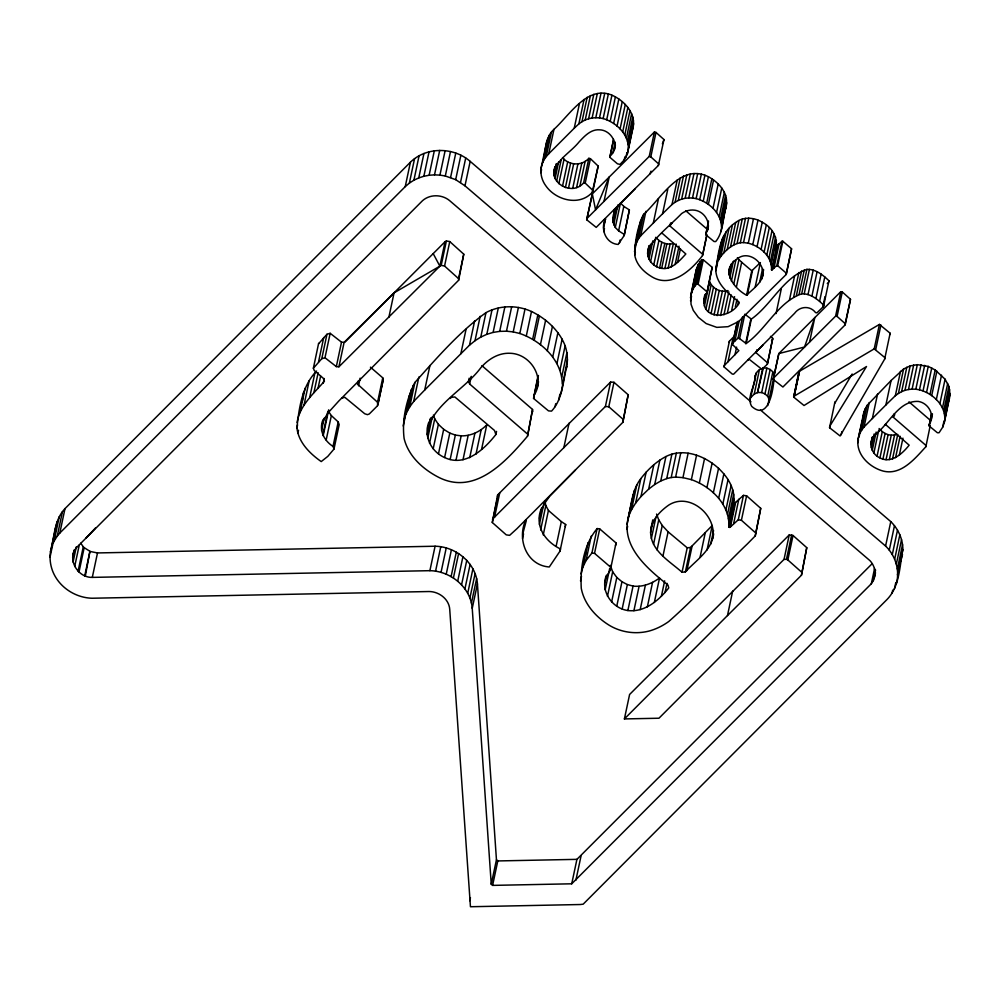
<?xml version="1.0" encoding="UTF-8"?>
<svg xmlns="http://www.w3.org/2000/svg" width="1000" height="1000" viewBox="0 0 1000 1000"><rect width="100%" height="100%" fill="white"/><g stroke="black" fill="none" stroke-linecap="round" stroke-linejoin="round"><path stroke-width="1.5" d="M605.112 219.513C600.35 229.737 606.25 243.713 618.175 244.438L624.175 235.55L629.375 209.913L623.812 206.4L620.475 203.025L615.288 227.463L618.612 230.85L624.175 234.363M629.375 209.913L624.175 235.55M538.038 375.737L533.55 398.425L548.488 410.875L551.55 411.125C562.8 399.075 562.8 381.5 566.8 366.438C567.962 359.513 567.337 352.425 565.138 345.75C559.163 330.4 546.125 318.6 531.5 311.5C517.175 304.962 499.888 305.087 485.975 312.638C459.162 332.075 436.9 357.887 414.9 382.463C406.45 399.45 401.737 419.637 404.125 438.575C408.275 455.613 422.15 468.462 437.125 476.512C474.275 496.8 505.625 461.9 527.513 436.213L532.562 409.487L481.912 365.662M408.413 404.087L408.425 401.562L403.225 426.012M562.562 157.587C568.9 165.7 582.075 166.088 588.85 158.3L590.413 158.688L598.162 166.075L592.762 191.762C580.163 206.737 555.938 200.475 545.812 185.787C541.625 180.162 539.862 172.775 541.512 165.912C546.413 154.05 543.663 138.562 553.962 129.312C569.837 115.125 589.163 81.888 615.4 96.9C625.938 102.725 635.45 114.062 633.237 126.825L627.25 154.312L624.212 159.938L620.062 164.375L617.45 163.812L609.862 157.3L613.538 139.262M546.125 147.088L547.775 138.238M606.413 575.25C600.075 590.712 611.85 608.312 627.863 610.538C644.762 612.525 658.962 600.337 668.763 587.913L667.962 585.05C648.462 569.5 622.225 547.875 627.825 519.487C631.3 505.688 631.75 490.35 640.812 478.638C647.663 469.762 655.925 461.75 665.938 456.538C683.562 447.537 704.912 455.825 718.55 468.35C724.85 474.288 730.288 481.45 732.7 489.875C736.5 502.388 730.863 514.862 728.863 527.15L730.438 526.9L738.263 519.825L743.462 495.375L746.612 495.812L760.725 508.338L755.263 535.9L747.362 543.925C720.688 569.3 696.4 597.325 668.688 621.562C662.825 625.75 656.35 629.012 649.412 630.962C635.9 634.538 621.125 632.475 609.163 625.225C595.8 616.938 584.275 604.163 581.263 588.337C580.125 567.875 583.688 544.712 597.125 528.562L599.712 528.9L616.038 542.938L615.513 545.75M632.212 502.463L633.025 495.037M525.763 520.087C516.737 539.212 526.65 565.4 549.3 566.975L560.025 551.075L560.487 548.962C544.663 541.413 533.75 524.875 541.8 507.612M328.387 411.238L331.362 415.6L338.212 421.95L339.175 424.613L333.988 449.062L327.788 456.388L321.225 461.575C309.862 453.575 298.538 442.425 296.925 427.9C299.062 408 301.925 386.125 316.575 371.05M302.162 402.113L303.512 392.537M333.988 449.062L333.013 446.4C324.05 440.737 318.625 429.988 323 419.7M703.838 299.462L706.838 293.312L712.163 267.337L703.288 259.8L701.875 259.613L698.225 264.513L696.075 270.338L690.875 294.788L691.025 304.225L693.263 310.363L698.35 317.337L706.125 323.55L716.812 327.375L728.1 326.675L738.625 321.55L786.213 274.45L791.575 248.762L782.862 241.275L781.975 241.262L776.775 265.712L771.513 269.887C777.537 251.375 781.55 232.738 762.25 222.213C754.225 217.35 743.375 216.388 735.7 222.512C719.438 232.75 718.425 253.75 715.825 270.75C716.725 284.825 729.225 294.012 739.075 302.238L739.3 302.9C729.538 320.688 697.975 319.875 704.812 294.875M801.45 575.225L806.762 547.663L793.037 535.5L789.225 534.938L629.6 694.475L624.4 718.925L658.962 718.225L801.45 575.225L806.762 547.663M622.837 422.337L628.175 394.762L613.975 382.3L610.588 382.05L497.663 494.925L492.287 522.5L506.238 534.85L509.613 535.35L516.912 528.713L622.837 422.337L628.175 394.762M706.762 235.662L702.537 255.525C691.062 270.738 670.362 289.288 650.612 276C643.1 271.262 636.237 264.188 634.75 255.113C634.788 241.363 637.575 226.725 643.65 214.3C661.162 198.837 679.925 162.6 708.425 176.75C715.9 180.837 722.588 187.1 725.562 195.212C726.8 199.1 726.9 203.25 726.075 207.237C722.5 218.55 723.625 231.962 715.713 241.575L714.038 241.525L705.812 234.737L708.5 220.987M863 418.413L863.975 411.75L866.975 405.513L891.087 380.513L903.6 369L910.175 365.9L917.312 364.675L928.25 366.413L935.188 369.975L945.088 379.225L948.888 386.413L950 393.975L949.4 398.438L944.2 422.887L942.663 427.238L939.038 432.775L937.362 432.725L929.137 425.938L931.5 413.725M497.537 497.013L497.663 494.925M496.55 431.413L495.9 434.475C484.237 449.4 465.025 467.425 444.6 457.537C431.175 451.675 423.363 436.087 428.875 422.075M721.025 246.3L721.237 242.7M823.538 306.475L823.75 305.238C817.825 299.45 810.475 293.4 801.7 293.825C777.975 302.062 766.062 329.55 746.15 343.537L739.613 338.65L744.812 314.2L751.35 319.088C771.263 305.113 783.175 277.613 806.888 269.375C815.675 268.95 823.012 275 828.95 280.788L823.538 306.475L816.938 312.825L815.588 312.613C810.025 305.312 799.737 306.212 794.538 313.363L733.6 374.2L732.262 374.062L724.087 366.925L724.175 365.688L738.863 350.637L732.387 344.487L736.938 323.1M729.287 342.475L729.375 341.238L733.162 337.337L727.975 361.788M639.763 226.088L639.913 223.825M930.225 425.625L925.863 446.725C914.638 458.95 900.075 477.062 881 470.412C868.3 466.062 856.012 453.875 858.037 439.475L863.975 411.75M750.975 401.863L470.175 161.375C453.7 146.888 426.262 146.575 410.425 162.2L65 508.612C53.987 520.125 54.538 537.3 50.475 551.725C49.525 558.05 50.237 564.55 52.438 570.562C58.438 586.75 74.9 597.737 92.013 598.237L429.125 591.525C439.05 591.587 449.125 599.15 449.738 609.487L470.45 906.737L580.175 904.525L583.175 904.175L887.062 599.45C899.788 586.388 899.575 566.362 902.862 549.575C902.875 539.087 898.238 528.9 890.775 521.6L760.45 409.975M585.925 553.7L586.263 549.45M762.688 276.062C765.462 263.025 748.688 249.688 737.425 258.7C719.9 269.662 733.325 288.113 746.587 295.25C752.95 288.85 762.275 282.9 763.337 273M55.2 532.875L55.675 527.275M755.263 535.9L760.725 508.338M706.838 293.312L712.163 267.337M567.463 359.613L561 393.587M633.562 123.65L627.25 154.312M712.663 538.413C717.375 515.688 689.688 491.688 668.75 505.075C659.65 511.438 650.825 520.8 650.6 532.562C651.25 551.188 669.8 561.275 682.025 572.25L685.375 571.925C695.825 560.35 711.688 550.688 713.637 533.825M705.9 233.212C712.138 224.225 705.225 211.838 695.025 210.225C690.3 209.438 685.487 210.812 681.625 213.575C670.75 224.825 657.887 234.65 648.962 247.55C644.7 255.938 651.188 265.613 659.6 267.913C670.65 271.225 679.275 261.188 685.837 253.975L662.125 233.212L661.425 233.487M929.225 424.412C935.462 415.425 928.55 403.038 918.35 401.425C898.225 400.363 888.962 424.75 874.65 435C867.95 442.175 871.162 454.113 879.938 457.912C891.413 464.038 902.5 453.488 909.163 445.175L885.45 424.412L884.75 424.688M702.537 255.525L706.9 234.425M925.863 446.725L926 445.487L893.263 417.212L894.788 414.625M747.812 360.213L749.188 359.312L761.85 369.25L766.3 365.225L767.4 364.05L772.738 338.375L770.475 336.375M767.4 364.05L772.738 338.375M297.087 422.537C299.7 405.375 313.75 393.587 324.4 381.188L323.162 378.162L314.262 370.525L313.375 368.225L321.763 358.725L324.975 357.75L336.325 366.613L338.913 366.8L439.862 266.163L441.188 265.4L444.562 266.025L458.562 278.637L458.625 280.262L338.713 401.1L328.025 412.9L323.625 420.075L321.7 425.812M318.575 343.775L326.962 334.275L330.175 333.3L341.512 342.163L344.113 342.35L394.062 292.85L439.862 266.163L445.062 241.713L446.388 240.95L449.762 241.575L463.762 254.188L458.625 280.262M533.812 395.6C546 377.987 530.3 353.75 510.188 353.288C498.562 352.675 488.188 359.212 480.825 367.738C465 388.963 436.575 402.325 427.575 428.188M890.138 333.225L884.65 359.113L840.113 435.975L829.575 427.738L829.75 426.25L866.5 366.525L804.025 405.513L793.713 397.137L799.35 371.325L879.412 324.425L890.138 333.225L889.837 334.663M834.775 403.288L852.138 374.012M695.675 273.4L696.075 270.338M786.213 274.45L791.575 248.762M720.875 231.675L726.675 202.775M944.2 422.887L950 393.975M588.85 158.3L583.65 182.75C572.9 196.438 547.875 183.238 555.062 166.725M874.55 577.35C876.012 571.45 874.163 565.013 869.963 560.65L449.5 200.525C441.9 194.275 429.9 194.075 422.488 200.712L77.638 546.475C65.862 557.625 77.15 577.888 92.3 577.388L429.888 570.675C450.525 571 470.588 587.2 472.238 608.312L491.25 884.237L492.6 885.387L571.725 883.8L871.325 583.75L873.3 580.675L875.525 572.762M408.663 400.037L409.375 395.475M609.963 156.075C620.725 147.587 612.325 130.312 599.837 129.838C591.038 128.975 584.55 136.075 579.1 141.912C571.388 151.488 559.163 158.112 554.412 169.788M341.587 398.212L344.825 397.312L364.738 413.762L367.438 414.65L369.263 413.988L375.925 407.35L377.587 405.6L377.55 402.275L357.55 384.137L357.912 381.962L360.15 379.6M592.762 191.762L592.975 190.525L585.212 183.125L583.65 182.75M598.162 166.075L592.188 192.387M828.737 282.025L828.95 280.788M615.288 227.463L612.85 221.85L614.7 208.888M527.513 436.213L532.562 409.487M532.712 411.763L532.837 411.075M604.788 582.888L606.487 576.362L610.325 570.2L610.85 567.388L594.525 553.35L591.925 553.013L586.038 560.55L582.9 567.087L581.062 573.9M884.65 359.113L884.95 357.675L874.212 348.875L793.6 396.488M50.475 551.725L57.05 521.825M50 557.325L52.6 545.1M53.25 542.038L54.55 535.925M51.85 546.275L54.112 541.05L59.3 516.6M54.112 541.05L57.237 536.138L62.438 511.688M57.237 536.138L59.8 533.062L65 508.612M73.362 553.413L74.013 550.35M72.625 557.688L74.25 550.05M73.062 562.1L76.312 546.825M74.7 566.475L79.25 545.075M78.088 571.213L83.275 546.763L80.75 543.212M78.987 572.1L84.188 547.65L83.275 546.763M84.75 575.763L89.938 551.312L84.188 547.65M85.325 575.988L89.938 551.312M92.3 577.388L97.5 552.938L435.087 546.225C455.712 546.55 475.788 562.75 477.438 583.862L496.45 859.788L491.25 884.237M299.938 412.688L305.138 388.237M296.925 427.9L297.575 424.85M297.875 433.275L298.525 430.213M303.988 405.238L309.175 380.788M313.375 368.225L318.612 343.363M309.688 397.438L314.887 372.987M318.538 361.962L323.725 337.525M313.925 392.587L318.137 372.725M321.763 358.725L326.962 334.275M318.025 388.325L320.625 376.1M324.975 357.75L330.175 333.3M323.25 383.1L324.225 378.512M321.55 430.45L324.15 418.225M336.325 366.613L341.512 342.163M322.837 434.95L327.713 412.025M323.2 435.688L328.675 409.837M338.913 366.8L344.113 342.35M326.163 440.05L331.362 415.6M333.013 446.4L338.212 421.95M357.55 384.137L358.2 381.075M358.512 385.788L360.138 378.15M59.8 533.062L405.225 186.65L410.425 162.2M405.225 186.65L409.363 183.113L414.562 158.663M409.363 183.113L413.9 180.2L419.087 155.762M388.862 317.3L394.062 292.85M413.9 180.2L418.75 177.925L423.938 153.475M418.75 177.925L423.85 176.275L429.038 151.825M377.55 402.275L382.75 377.825L370.425 367.163M377.587 405.6L383.275 379.387L382.75 377.825M378.075 403.837L383.275 379.387M423.85 176.275L429.125 175.25L434.312 150.8M429.125 175.25L434.5 174.862L439.7 150.412M434.5 174.862L439.925 175.113L445.125 150.662M896.25 583.913C900.163 570.538 895.525 555.6 885.588 546.05L464.975 185.825L455.675 179.65L445.3 175.987L450.5 151.537M450.575 177.5L455.775 153.05M455.675 179.65L460.875 155.2M404.175 419.925L411.25 389.562M406.05 414.012L408.075 409.712L413.263 385.275M408.075 409.712L409.712 406.912L414.9 382.463M441.188 265.4L446.388 240.95M409.712 406.912L413.675 401.45L418.875 377M460.513 182.45L465.712 158M444.562 266.025L449.762 241.575M464.975 185.825L470.175 161.375M413.675 401.45L424.725 390L429.925 365.55M458.562 278.637L463.762 254.188M429.613 421.925L430.262 418.862M427.2 434.663L430.775 417.863M427.738 438.25L432.275 416.863M429.538 443.325L434.738 418.875L433.375 415.075M433.188 448.8L438.387 424.35L434.738 418.875M438.488 453.775L443.675 429.325L438.387 424.35M424.725 390L460.85 353.775L466.05 329.325M444.6 457.537L449.8 433.088L443.675 429.325M460.85 353.775L469.475 345.213L474.675 320.763M469.475 345.213L475 340.725L480.188 316.275M450.15 459.513L455.35 435.062L449.8 433.088M527.375 433.938L469.637 384L468.537 381.2L469.188 378.15M429.888 570.675L435.087 546.225M469.637 384L471.262 376.362M475 340.725L480.775 337.088L485.975 312.638M455.975 460.312L461.163 435.863C470.85 436.138 480.05 431.712 486.763 424.888L481.575 449.338M435.562 571.213L440.763 546.763M480.775 337.088L486.812 334.325L492.013 309.875M463 459.787L468.188 435.337M441.025 572.413L446.225 547.962M486.812 334.325L493.113 332.413L498.312 307.962M469.7 457.725L474.9 433.275M446.225 574.225L451.413 549.775M493.113 332.413L499.688 331.375L504.875 306.925M476 454.125L481.2 429.675M451.1 576.613L456.3 552.175M453.4 578.013L458.6 553.562M499.688 331.375L506.475 331.2L511.675 306.75M540.962 169.25L546.712 141.463M540.913 172.688L541.562 169.638M542.575 162.688L544.163 159.575L549.35 135.125M544.163 159.575L546.25 156.575L551.438 132.125M457.713 581.188L462.912 556.737M546.25 156.575L548.763 153.763L553.962 129.312M506.475 331.2L513.212 331.9L518.413 307.45M461.562 584.825L466.763 560.375M464.925 588.875L470.112 564.425M562.263 384.05C561.875 360 541.337 340.988 519.825 333.488L525.013 309.037M553.962 172.8L555.262 166.688M555.525 166.863L556.175 163.812M554.188 175.8L556.788 163.588M555.075 178.612L558.65 161.812M467.713 593.288L472.912 568.837M556.625 181.225L561.175 159.838M469.9 598.038L475.1 573.587M526.3 335.95L531.5 311.5M558.85 183.65L564.05 159.2M471.425 603.062L476.625 578.612M472.238 608.312L477.438 583.862M548.763 153.763L574.225 128.225L579.425 103.775M562.5 186.3L567.7 161.85M492.287 522.5L497.488 498.05M492.463 519.375L494.575 517.125L499.775 492.675M532.65 339.3L537.85 314.85M565.413 187.6L570.6 163.15M574.225 128.225L578.875 123.875L584.075 99.425M534.225 340.275L539.425 315.825M578.875 123.875L581.975 121.7L587.175 97.25M568.462 188.325L573.663 163.875M581.975 121.7L585.212 120L590.413 95.55M572.712 188.388L577.913 163.938M540.413 344.738L545.612 320.288M585.212 120L588.6 118.763L593.8 94.312M576.6 187.525L581.8 163.075M588.6 118.763L592.125 118L597.325 93.55M533.55 398.425L538.425 375.5M579.963 185.775L585.15 161.337M537.225 387.85L538.525 381.737M592.125 118L595.8 117.713L601 93.263M547.25 350.85L552.45 326.4M585.212 183.125L590.413 158.688M595.8 117.713L599.5 117.9L604.7 93.45M628.362 148.1C628.4 133.875 616.038 122.375 603.138 118.562L608.337 94.113M552.712 357.088L557.913 332.638M606.712 119.712L611.912 95.262M586.688 219.75L592.337 193.863L654.425 131.975L656 132.425L663.975 139.562L658.375 165.463L596.213 227.387L586.688 219.75L592.337 193.863L595.562 209.862L609.2 176.95L604 201.4L587.15 218.3M556.95 363.537L562.137 339.087M610.212 121.35L615.4 96.9M522.562 538.475L523.538 533.888M559.95 370.2L565.138 345.75M613.638 123.462L618.837 99.012M555.062 406.75L555.712 403.7M561.712 377.088L566.912 352.638M609.862 157.3L613.438 140.5M558.638 400.238L559.938 394.125M617.05 126.112L622.25 101.662M612.863 152.738L615.138 142.05M614.438 149.488L615.413 144.9M620.087 128.95L625.275 104.5M539.525 518.312L541.962 507.65M622.688 131.925L627.875 107.475M539.412 524.438L543.95 503.05M603.575 228L605.525 218.837M603.837 231.625L604.487 228.562M540.638 529.975L545.837 505.525L544.913 501.375M624.788 135L629.987 110.55M626.413 138.162L631.613 113.713M543.237 534.913L548.425 510.462L545.837 505.525M627.55 141.425L632.75 116.975M624.212 159.938L624.862 156.875M494.575 517.125L563.85 447.65L569.05 423.2M628.2 144.775L633.4 120.325M612.762 218.55L614.712 209.387M625.962 157.2L626.938 152.613M612.85 221.85L615.775 208.1M469.8 900.7L470.45 897.65M613.7 224.825L617.913 204.963M618.612 230.85L623.812 206.4M619.475 243.025L620.125 239.975M556.163 546.05L561.35 521.6L548.425 510.462M560.025 551.075L565.675 524.513L561.35 521.6M492.6 885.387L497.8 860.938L496.45 859.788M604 201.4L649.225 156.425L654.425 131.975M658.375 165.463L658.775 164.013L650.8 156.875L656 132.425M634.712 248.275L640.65 220.55M634.487 251.663L641.9 217.375M634.75 255.113L635.4 252.062M635.462 245L638.462 238.75L643.65 214.3M638.462 238.75L640.713 235.787L645.913 211.337M563.85 447.65L605.4 406.5L610.588 382.05M622.975 419.212L608.787 406.75L613.975 382.3M640.713 235.787L653.3 223.05L658.487 198.6M647.962 250.463L648.938 245.875M647.625 253.475L649.25 245.837M647.95 256.438L650.537 244.213M582.9 567.087L588.1 542.638M580.513 580.988L581.487 576.4M648.925 259.2L652.825 240.863M586.038 560.55L591.225 536.1M650.562 261.762L655.763 237.312C659.925 242.45 666.838 245.3 673.363 243.562L668.162 268.012M653.3 223.05L662.562 213.762L667.763 189.312M591.925 553.013L597.125 528.562M653.763 264.887L658.962 240.438M594.525 553.35L599.712 528.9M656.612 266.712L661.8 242.262M662.562 213.762L672.013 204.5L677.212 180.05M659.6 267.913L664.788 243.463M702.675 254.288L669.938 226.012L670.588 222.95M672.013 204.5L675.088 202.25L680.275 177.8M661.675 268.35L666.862 243.9M675.088 202.25L678.3 200.463L683.487 176.012M664.912 268.5L670.1 244.05M678.3 200.463L681.65 199.15L686.85 174.7M681.65 199.15L685.15 198.3L690.35 173.85M671.25 266.925L676.125 244M605.163 589.825L609.712 568.425M685.15 198.3L688.787 197.925L693.988 173.475M675.125 264.525L679.025 246.188M610.325 570.2L616.038 542.938M677.525 262.362L680.45 248.612M607.463 596.263L612.663 571.812L610.363 565.375M688.787 197.925L692.5 198.025L697.7 173.575M721.475 227.225C721.488 213.2 708.95 202.037 696.15 198.6L701.35 174.15M627.05 524.438L632.25 499.988M627.825 519.487L634.525 490.112M611.625 601.912L616.825 577.463L612.663 571.812M626.987 529.4L627.638 526.337M629.325 514.562L631.538 509.637L636.737 485.188M699.725 199.662L704.925 175.212M631.538 509.637L635.612 503.088L640.812 478.638M616.763 606.188L621.962 581.737L616.825 577.463M703.238 201.2L708.425 176.75M635.612 503.088L640.962 496.55L646.162 472.1M706.675 203.225L711.862 178.775M622.15 609.012L627.35 584.562L621.962 581.737M708.363 204.412L713.562 179.975M640.962 496.55L648.65 489.137L653.85 464.688M690.475 297.85L696.925 267.375M690.537 301.012L691.513 296.425M690.875 294.788L693.025 288.962L698.225 264.513M693.025 288.962L694.775 286.188L699.975 261.737M705.812 234.737L708.413 222.512M707.825 228.775L708.475 225.712M694.775 286.188L696.675 284.062L701.875 259.613M713 208.4L718.2 183.95M627.863 610.538L633.05 586.087C642.588 587.288 651.95 583.575 659.538 578L654.338 602.45M648.65 489.137L654.712 484.5L659.912 460.05M706.975 291.788L698.088 284.237L703.288 259.8M571.725 883.8L576.925 859.35L872.113 563.725M716.562 212.475L721.762 188.025M575.913 880.125L581.1 855.675M654.712 484.5L660.738 480.988L665.938 456.538M651.125 527.612L652.75 519.975M633.9 610.737L639.087 586.287M650.6 532.562L653.2 520.337M719.163 216.725L724.362 192.275M651.375 538.525L655.925 517.125M720.362 219.662L725.562 195.212M703.713 302.787L705.662 293.612M660.738 480.988L666.725 478.587L671.912 454.137M721.125 222.675L726.325 198.225M653.538 544.325L658.737 519.875L656.575 514.075M704.45 306.075L709.65 281.625C712.412 288.637 720.775 292.875 728.037 290.562M640.175 609.65L645.375 585.2M705.987 309.025L711.188 284.575M666.725 478.587L671.188 477.525L676.375 453.075M716.038 267.15L722.138 239.1M715.825 270.75L717.45 263.113M718.1 260.062L719.4 253.95M657.075 549.938L662.262 525.487L658.737 519.875M716.938 263.55L718.538 259.975L723.737 235.525M708.325 311.625L713.525 287.175M718.538 259.975L720.837 256.4L726.038 231.95M647.362 606.862L652.55 582.413M671.188 477.525L675.625 477.075L680.812 452.625M720.837 256.4L723.825 252.838L729.025 228.388M711.062 313.625L716.25 289.175M723.825 252.838L727.188 249.575L732.387 225.125M714.05 314.975L719.237 290.525M662.913 556.263L668.1 531.812L662.262 525.487M727.188 249.575L730.512 246.95L735.7 222.512M717.212 315.613L722.412 291.163M675.625 477.075L682.95 477.638L688.138 453.188M730.512 246.95L733.8 244.95L739 220.5M728.825 271.575L729.8 266.988M728.913 274.825L731.188 264.125M720.55 315.525L725.75 291.075M661.413 596.125L664.663 580.837M729.788 278.012L733.363 261.2M733.8 244.95L737.062 243.538L742.262 219.088M665.05 592.475L667 583.3M723.975 314.75L728.85 291.825M731.4 281.112L735.95 259.713M737.062 243.538L740.312 242.75L745.512 218.3M728.863 527.15C730.188 504.738 711.162 486.562 691.375 479.637L696.575 455.188M727.325 313.325L731.225 294.988M733.75 284.113L738.95 259.662L737.375 257.663M740.312 242.75L743.538 242.55L748.737 218.1M736.475 286.712L741.675 262.262L738.95 259.662M731.663 310.413L734.575 296.663M771.513 269.887C772.212 256.637 760.288 246.137 748.288 243.2L753.475 218.75M735.35 306.938L736.975 299.3M699.362 482.938L704.562 458.488M724.087 366.925L729.375 341.238M737.8 304.488L738.45 301.438M682.025 572.25L687.212 547.8L668.1 531.812M752.788 244.575L757.987 220.125M732.387 344.487L737.562 321.463M685.375 571.925L690.562 547.475L712.25 525.487L707.062 549.938M733.012 342.863L734.925 340.938L739.15 321.075M686.9 570.562L692.1 546.112M746.587 295.25L751.775 270.8L760.375 262.613L755.188 287.062M757.062 246.663L762.25 222.213M734.925 340.938L738.025 338.2L742.575 316.812M747.3 294.962L752.487 270.512M734.987 354.75L736.612 347.113M706.925 487.55L712.125 463.1M761.087 249.45L766.287 225M764.1 252.138L769.287 227.688M713.35 492.8L718.55 468.35M700.037 557.388L705.225 532.938M745.625 343.675L750.825 319.225M746.15 343.537L751.35 319.088M759.65 282.337L762.575 268.587M761.587 279.262L763.625 269.688M766.8 255.175L771.988 230.725M768.888 258.3L774.075 233.85M718.675 498.3L723.875 473.85M770.362 261.525L775.55 237.075M710.625 544.288L713.55 530.538M771.225 264.837L776.413 240.387M771.862 270.113L777.062 245.662L781.975 241.262M722.862 503.975L728.062 479.525M772.575 269.613L777.775 245.162M773.913 268.275L779.1 243.825M767.537 362.825L756.2 352.85L756.85 349.8M786.375 273.212L777.663 265.725L782.862 241.275M725.938 509.825L731.137 485.375M773.938 379.613C773.25 389.688 768.55 421.388 751.688 406.375C746.05 396.85 755.788 385.613 755.225 375.675C756.05 372.488 758.462 369.712 761.612 368.663M750.037 400.125L756.425 372.638M727.513 514.325L732.7 489.875M751.237 397.088L754.25 394.075L759.438 369.625M728.438 518.913L733.637 494.462M728.75 523.612L733.938 499.162M754.25 394.075L757.5 392.638L762.7 368.188C767.513 367.125 772.837 369.988 774.237 374.8M757.5 392.638L763.288 368.062M729.613 527.5L734.812 503.05L743.462 495.375M730.438 526.9L735.638 502.45M776.05 313.587L781.237 289.137M733.612 523.713L738.812 499.263M758.088 392.512L761.688 392.55L766.875 368.1M769.062 402.537L769.038 399.25L767.675 396.325L764.975 393.888L770.175 369.438M767.675 396.325L772.862 371.875M755.525 532.788L741.413 520.262L746.612 495.812M789.4 300.3L794.6 275.85M773.188 379.387L778.838 353.55L840.775 291.7L842.288 291.95L850.5 299.325L844.862 325.163L782.913 387.013L773.188 379.387L773.637 378L835.588 316.15L840.775 291.7M767.738 405.625L778.838 353.55L804.525 347.025L814.812 317.475L809.625 341.912M793.675 296.975L798.875 272.525M624.4 718.925L727.475 615.562L732.663 591.112M796.425 295.4L801.625 270.95M799.1 294.35L804.3 269.9M801.7 293.825L806.888 269.375M804.212 293.812L809.412 269.363M808.012 294.562L813.213 270.113M811.912 296.125L817.113 271.675M793.713 397.137L798.8 372.038M794.15 395.775L799.35 371.325M794.312 395.688L799.513 371.238M815.925 298.525L821.112 274.075M819.587 301.375L824.788 276.925M822.712 307.35L824.987 296.65M727.475 615.562L784.038 559.388L789.225 534.938M844.862 325.163L845.312 323.775L837.087 316.4L842.288 291.95M784.038 559.388L786.462 559.3L791.663 534.85M801.562 572.112L787.837 559.95L793.037 535.5M845.35 324.162L850.5 299.325M829.575 427.738L834.95 401.8M841.225 434.725L841.875 431.662M874.212 348.875L879.412 324.425M875.738 349.45L880.938 325M857.8 442.863L858.45 439.812M859.1 436.75L861.375 426.05M858.037 439.475L865.225 408.575M860.025 433.025L861.787 429.963L866.975 405.513M861.787 429.963L864.038 426.987L869.237 402.55M864.038 426.987L872.35 418.537L877.55 394.087M871.287 441.662L872.262 437.075M870.95 444.675L872.575 437.038M871.263 447.638L874.188 433.888M872.25 450.4L876.15 432.062M873.888 452.962L878.763 430.05M872.35 418.537L885.888 404.963L891.087 380.513M877.087 456.087L882.288 431.637L879.087 428.512M879.938 457.912L885.125 433.462L882.288 431.637M885.888 404.963L895.337 395.7L900.537 371.25M882.925 459.113L888.112 434.663L885.125 433.462M893.263 417.212L893.913 414.15M895.337 395.7L898.413 393.45L903.6 369M886.062 459.675L891.25 435.225L897.738 434.475L892.537 458.925M898.413 393.45L901.612 391.662L906.812 367.212M889.338 459.6L894.525 435.163M901.612 391.662L904.975 390.35L910.175 365.9M904.975 390.35L908.475 389.5L913.662 365.05M895.575 457.625L900.125 436.238M908.475 389.5L912.113 389.125L917.312 364.675M871.325 583.75L874.575 568.475M899.375 454.963L902.95 438.15M873.3 580.675L875.575 569.975M912.113 389.125L915.825 389.225L921.025 364.775M885.588 546.05L890.775 521.6M944.8 418.425C944.812 404.4 932.275 393.237 919.475 389.8L924.675 365.35M923.05 390.863L928.25 366.413M889.275 550.15L894.475 525.7M926.562 392.4L931.75 367.95M892.3 554.562L897.5 530.112M894.663 559.225L899.85 534.775M930 394.425L935.188 369.975M931.688 395.625L936.888 371.175M896.338 564.062L901.538 539.612M892.05 593.2L892.7 590.138M897.35 569.025L902.537 544.575M894.5 588.663L895.8 582.55M897.425 574.913L902.862 549.575M929.137 425.938L931.413 415.238M931.15 419.975L932.45 413.862M936.325 399.6L941.525 375.15M939.887 403.675L945.088 379.225M942.487 407.925L947.688 383.475M943.688 410.863L948.888 386.413M944.45 413.875L949.65 389.425M942.663 427.238L943.962 421.125M946.55 408.9L947.85 402.788M565.225 526.625L565.675 524.513M902.5 554.562L899.7 564.212M522.938 533.237L526.163 521.087L524.75 520.85M566.188 369.137L566.8 366.438M633.237 126.825L631.587 131.788M604.138 224.1L605.487 219.237L603.55 220.438M663.975 139.562L662.375 143.875M468.537 381.2L471.388 377.188M724.525 211.588L726.075 207.237M948.375 401.337L949.4 398.438M613.4 215L618.275 205.9L635.325 188.575M649.85 174.013L651.038 171.15M541.312 510.7L544.7 503.325L549.712 496.2L575.462 470M771.5 340.775L772.6 339.6M85.812 538.275L95.412 528.038M672.15 222.725L669.938 226.012M762.938 345.05L755.925 352.2L756.2 352.85M344.85 342.2L445.062 241.713M827.288 283.525L827.913 282.9M450.15 398.488L451.512 397.3L454.862 396.962L494.475 430.462L495.9 434.475M687.212 547.8L690.562 547.475M497.8 860.938L576.925 859.35M776.775 265.712L777.663 265.725M605.4 406.5L608.787 406.75M696.675 284.062L698.088 284.237M743.538 242.55L748.288 243.2M455.35 435.062L461.163 435.863M738.263 519.825L741.413 520.262M692.5 198.025L696.15 198.6M915.825 389.225L919.475 389.8M439.925 175.113L445.3 175.987M835.588 316.15L837.087 316.4M888.112 434.663L891.25 435.225M599.5 117.9L603.138 118.562M90.525 551.55L97.5 552.938M682.95 477.638L691.375 479.637M513.212 331.9L519.825 333.488M627.35 584.562L633.05 586.087M649.225 156.425L650.8 156.875M738.025 338.2L739.613 338.65M761.688 392.55L764.975 393.888M734.05 502.7L734.812 503.05M786.462 559.3L787.837 559.95M741.675 262.262L751.775 270.8M908.975 401.85L930.025 420.037M685.65 210.65L707.875 229.838M433.2 253.6L439.862 266.163M755.225 375.675L755.375 378.95"/></g></svg>
